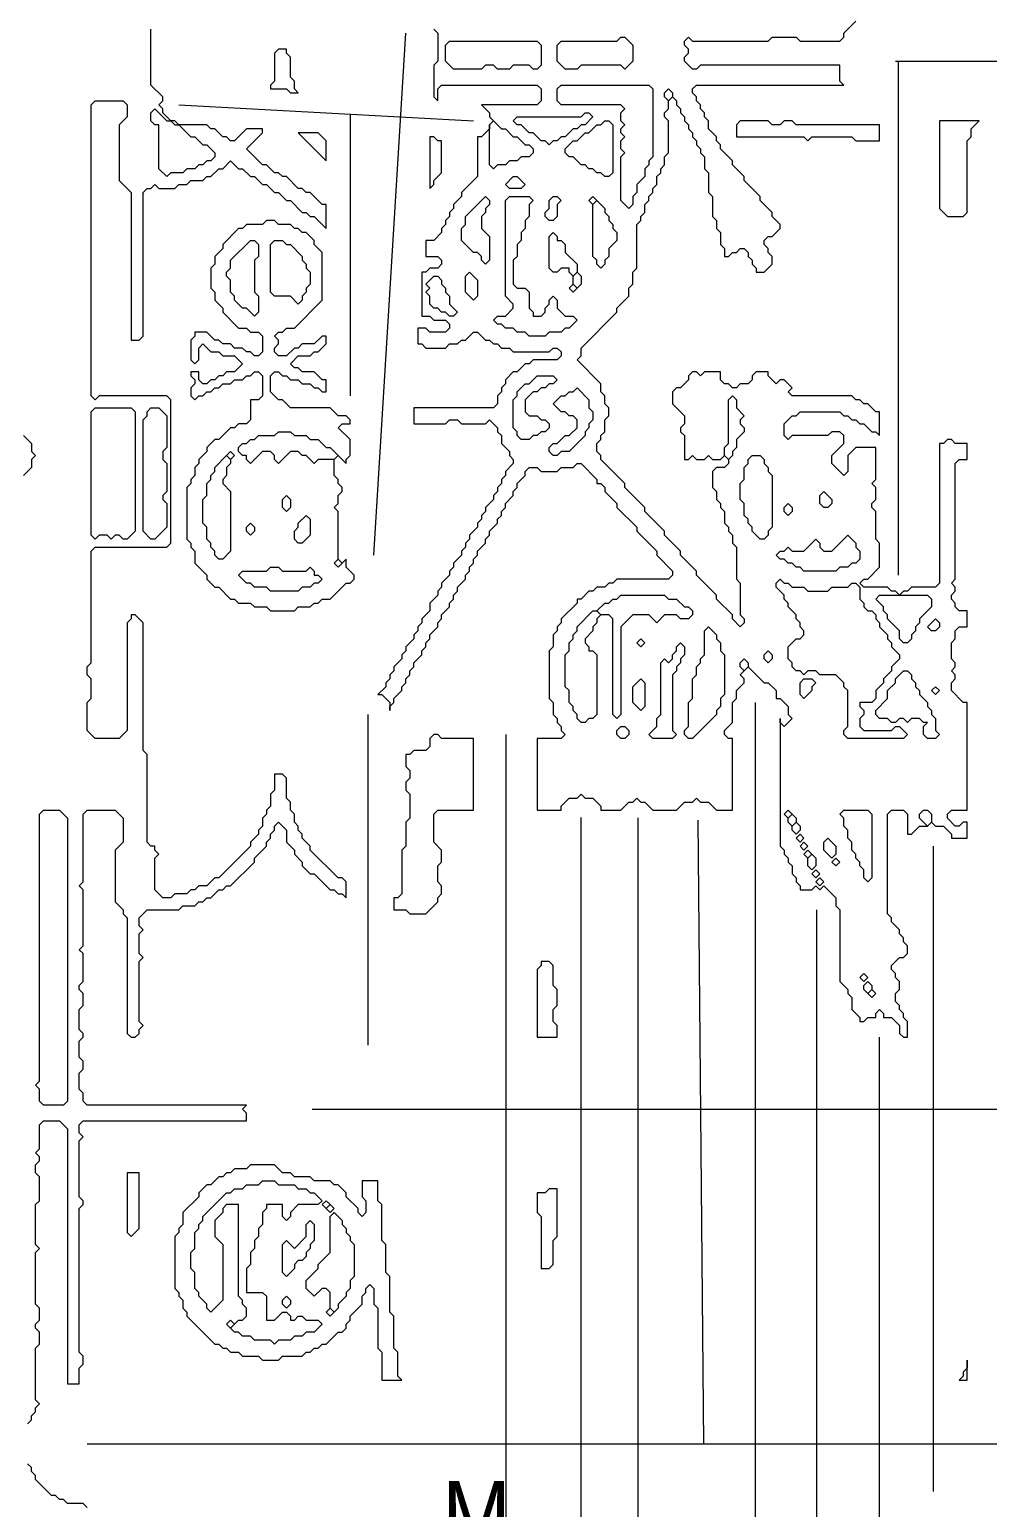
# Model space of a CAD drawing. Header units: millimetres. Extents: x 4 to 412, y 4 to 290.
# Drawn here: x 280.98 to 302.05, y 153.87 to 186.35 of the extents above; entities that cross this region are included whole.
import ezdxf

# ---------------------------------------------------------------- set-up
doc = ezdxf.new("R2010")
doc.units = ezdxf.units.MM
for name, color, linetype, lineweight in [('OCR_TEXT', 6, 'CONTINUOUS', 0), ('TRACE_CURVE', 6, 'CONTINUOUS', 0), ('TRACE_STRAIGHT', 5, 'CONTINUOUS', 0), ('TRACE_TEXT_SYMBOL', 6, 'CONTINUOUS', 0)]:
    doc.layers.add(name, color=color, linetype=linetype, lineweight=lineweight)
doc.styles.add('wqy-unicode', font='wqy-unicode')

msp = doc.modelspace()

# ---------------------------------------------------------------- linework, layer by layer
at = {"layer": 'TRACE_CURVE', "color": 6}
for points in [[(297.227, 181.454), (297.227, 181.542), (297.14, 181.629), (297.14, 181.717), (297.227, 181.804), (297.315, 181.804), (297.49, 181.979), (297.49, 182.067), (297.315, 182.242), (297.315, 182.33), (297.052, 182.592), (297.052, 182.68), (296.702, 183.03), (296.702, 183.118), (296.439, 183.381), (296.439, 183.468), (296.176, 183.731), (296.176, 183.818), (296.089, 183.906), (296.089, 183.994), (295.914, 184.169), (295.914, 184.344), (295.826, 184.432), (295.826, 184.519), (295.738, 184.607), (295.738, 184.694), (295.651, 184.782), (295.651, 184.869), (295.563, 184.957), (295.563, 185.045), (295.651, 185.132), (298.891, 185.132), (298.804, 185.22), (298.804, 185.57), (295.738, 185.57), (295.651, 185.482), (295.563, 185.482), (295.388, 185.658), (295.388, 185.745), (295.476, 185.833), (295.476, 185.92), (295.388, 186.008), (295.388, 186.095), (295.476, 186.183), (295.563, 186.095), (297.227, 186.095), (297.315, 186.183), (297.84, 186.183), (297.928, 186.095), (298.804, 186.095), (298.891, 186.183), (298.891, 186.271), (299.154, 186.533)], [(285.317, 183.994), (285.23, 183.994), (285.054, 184.169), (284.967, 184.169), (284.879, 184.256), (284.266, 184.256), (284.179, 184.344), (284.091, 184.344), (283.916, 184.519), (283.916, 184.607), (283.828, 184.694), (283.916, 184.782), (283.916, 184.869), (283.653, 185.132), (283.653, 186.358)], [(289.871, 186.358), (289.959, 186.271), (289.959, 185.658), (289.871, 185.57), (289.871, 184.869), (289.959, 184.782), (289.959, 185.045), (290.046, 185.132), (292.148, 185.132), (292.236, 185.045), (292.236, 184.782), (292.148, 184.694), (290.922, 184.694)], [(294.337, 181.104), (294.337, 182.067), (294.425, 182.155), (294.425, 182.242), (294.512, 182.33), (294.512, 182.505), (294.6, 182.592), (294.6, 182.68), (294.688, 182.768), (294.688, 182.855), (294.775, 182.943), (294.775, 183.118), (294.863, 183.205), (294.863, 183.293), (294.95, 183.381), (294.95, 183.556), (295.038, 183.643), (295.038, 184.344), (294.95, 184.432), (294.95, 184.519), (295.038, 184.607), (295.038, 184.782), (295.125, 184.869), (295.213, 184.782), (295.213, 184.694), (295.301, 184.607), (295.301, 184.519), (295.388, 184.432), (295.388, 184.344), (295.476, 184.256), (295.476, 184.169), (295.563, 184.081), (295.563, 183.994), (295.651, 183.906), (295.651, 183.818), (295.738, 183.731), (295.738, 183.643), (295.826, 183.556), (295.826, 183.293), (295.914, 183.205), (295.914, 182.768), (296.001, 182.68), (296.001, 182.242), (296.089, 182.155), (296.089, 181.979), (296.176, 181.892), (296.176, 181.629), (296.264, 181.542), (296.264, 181.366), (296.351, 181.366), (296.439, 181.454), (296.527, 181.454), (296.614, 181.542), (296.702, 181.542), (296.789, 181.454), (296.789, 181.366), (296.877, 181.279), (296.877, 181.191), (296.965, 181.104), (296.965, 181.016), (297.14, 181.016), (297.315, 181.191), (297.315, 181.366), (297.227, 181.454)], [(284.004, 178.301), (282.515, 178.301), (282.427, 178.214), (282.34, 178.301), (282.34, 184.694), (282.427, 184.782), (283.04, 184.782), (283.128, 184.694), (283.128, 184.432), (282.953, 184.256), (282.953, 183.03), (283.215, 182.768), (283.215, 179.527), (283.39, 179.527), (283.478, 179.615), (283.478, 182.768), (283.566, 182.855), (283.653, 182.855), (283.741, 182.943), (283.828, 182.855), (284.179, 182.855), (284.266, 182.943), (284.441, 182.943), (284.529, 183.03), (284.792, 183.03), (284.879, 183.118), (284.967, 183.118), (285.142, 183.293), (285.23, 183.293), (285.405, 183.468), (285.58, 183.293), (285.667, 183.293), (285.843, 183.118), (285.93, 183.118), (286.105, 182.943), (286.193, 182.943), (286.368, 182.768), (286.456, 182.768), (286.631, 182.592), (286.718, 182.592), (286.981, 182.33), (287.069, 182.33), (287.156, 182.242), (287.244, 182.242), (287.506, 181.979), (287.506, 182.505), (287.419, 182.505), (287.156, 182.768), (287.069, 182.768), (286.981, 182.855), (286.893, 182.855), (286.631, 183.118), (286.543, 183.118), (286.456, 183.205), (286.368, 183.205), (286.193, 183.381), (286.105, 183.381), (285.755, 183.731), (286.105, 184.081), (286.105, 184.169), (285.755, 184.169), (285.492, 183.906), (285.405, 183.906), (285.317, 183.994)], [(290.922, 184.694), (291.097, 184.519), (291.097, 184.432), (291.185, 184.344), (291.097, 184.256), (291.097, 184.169), (290.922, 183.994), (290.834, 183.994), (290.834, 183.118), (290.484, 182.768), (290.484, 182.68), (290.309, 182.505), (290.309, 182.417), (290.221, 182.33), (290.221, 182.242), (290.134, 182.155), (290.134, 182.067), (290.046, 181.979), (290.046, 181.892), (289.871, 181.717), (289.696, 181.717), (289.696, 181.366), (289.959, 181.366), (290.046, 181.279), (290.046, 181.191), (289.959, 181.104), (289.783, 181.104), (289.696, 181.016), (289.608, 181.016), (289.608, 180.053), (289.783, 180.053), (289.871, 179.965), (290.134, 179.965), (290.221, 179.878), (290.221, 179.79), (290.134, 179.703), (289.783, 179.703), (289.696, 179.79), (289.521, 179.79), (289.521, 179.44), (289.608, 179.44), (289.696, 179.352), (290.134, 179.352), (290.221, 179.44), (290.396, 179.44), (290.484, 179.527), (290.572, 179.527), (290.747, 179.703), (290.834, 179.703), (291.009, 179.527), (291.097, 179.527), (291.185, 179.44), (291.272, 179.44), (291.36, 179.352), (291.535, 179.352), (291.622, 179.265), (292.411, 179.265), (292.498, 179.352), (292.586, 179.352), (292.673, 179.265), (292.673, 179.177), (292.586, 179.089), (292.06, 179.089), (291.973, 179.002)], [(296.001, 176.9), (296.176, 176.9), (296.264, 176.988), (296.351, 176.9), (296.351, 176.813), (296.264, 176.725), (296.089, 176.725), (296.001, 176.637), (296.001, 176.287), (296.089, 176.2), (296.089, 176.024), (296.176, 175.937), (296.176, 175.849), (296.264, 175.762), (296.264, 175.499), (296.351, 175.411), (296.351, 175.324), (296.439, 175.236), (296.439, 175.061), (296.527, 174.973), (296.527, 174.273), (296.614, 174.185), (296.614, 173.485), (296.702, 173.397), (296.702, 173.31), (296.614, 173.222), (296.439, 173.397), (296.439, 173.485), (296.089, 173.835), (296.089, 173.923), (295.651, 174.36), (295.651, 174.448), (295.301, 174.798), (295.301, 174.886), (294.95, 175.236), (294.95, 175.324), (294.512, 175.762), (294.512, 175.849), (294.075, 176.287), (294.075, 176.375), (293.549, 176.9), (293.549, 176.988), (293.462, 177.075), (293.462, 177.25), (293.549, 177.338), (293.549, 177.426), (293.637, 177.513), (293.637, 177.776), (293.724, 177.863), (293.724, 178.039), (293.637, 178.126), (293.637, 178.301), (293.549, 178.389), (293.549, 178.564), (293.024, 179.089), (293.111, 179.177), (293.111, 179.352), (293.899, 180.14), (293.899, 180.228), (294.162, 180.491), (294.162, 180.666), (294.25, 180.753), (294.25, 181.016), (294.337, 181.104)], [(291.973, 179.002), (291.885, 179.002), (291.71, 178.827), (291.622, 178.827), (291.447, 178.652), (291.447, 178.564), (291.36, 178.476), (291.36, 178.389), (291.272, 178.301), (291.272, 178.126), (291.185, 178.039), (289.433, 178.039), (289.433, 177.688), (290.134, 177.688), (290.221, 177.776), (290.396, 177.776), (290.484, 177.688), (291.009, 177.688), (291.097, 177.776), (291.272, 177.601), (291.272, 177.513), (291.36, 177.426), (291.36, 177.25), (291.535, 177.075), (291.535, 176.988), (291.622, 176.9), (291.622, 176.813), (291.447, 176.637), (291.447, 176.55), (291.36, 176.462), (291.36, 176.375), (291.272, 176.287), (291.272, 176.2), (291.185, 176.112), (291.185, 176.024), (291.009, 175.849), (291.009, 175.762), (290.922, 175.674), (290.922, 175.587), (290.834, 175.499), (290.834, 175.411), (290.659, 175.236), (290.659, 175.149), (290.572, 175.061), (290.572, 174.973), (290.484, 174.886), (290.484, 174.798), (290.309, 174.623), (290.309, 174.536), (290.221, 174.448), (290.221, 174.36), (290.046, 174.185), (290.046, 174.098), (289.959, 174.01), (289.959, 173.923), (289.783, 173.747), (289.783, 173.572), (289.608, 173.397), (289.608, 173.31), (289.521, 173.222), (289.521, 173.134), (289.433, 173.047), (289.433, 172.959), (289.258, 172.784)], [(297.665, 177.338), (297.578, 177.426), (297.578, 177.688), (297.753, 177.863), (297.84, 177.863), (297.928, 177.951), (298.804, 177.951), (298.891, 177.863), (298.979, 177.863), (299.066, 177.776), (299.154, 177.776), (299.241, 177.688), (299.329, 177.688), (299.504, 177.513), (299.592, 177.513), (299.679, 177.426), (299.679, 177.951), (299.592, 177.951), (299.417, 178.126), (299.329, 178.126), (299.241, 178.214), (299.154, 178.214), (299.066, 178.301), (297.753, 178.301), (297.665, 178.389), (297.753, 178.476), (297.578, 178.652), (297.49, 178.652), (297.402, 178.564), (297.227, 178.739), (297.227, 178.827), (296.965, 178.827), (296.877, 178.739), (296.877, 178.652), (296.789, 178.564), (296.614, 178.564), (296.527, 178.476), (296.439, 178.476), (296.351, 178.564), (296.264, 178.564), (296.176, 178.652), (296.176, 178.827), (295.826, 178.827), (295.738, 178.739), (295.651, 178.827), (295.563, 178.827), (295.476, 178.739), (295.476, 178.652), (295.301, 178.476), (295.213, 178.476), (295.125, 178.389), (295.125, 178.126), (295.388, 177.863), (295.388, 177.688), (295.301, 177.601), (295.301, 177.513), (295.388, 177.426), (295.388, 176.9), (295.476, 176.9), (295.563, 176.988), (295.651, 176.9), (295.826, 176.9), (295.914, 176.988), (296.001, 176.9)], [(287.156, 168.405), (286.981, 168.581), (286.981, 168.668), (286.893, 168.756), (286.893, 168.843), (286.806, 168.931), (286.806, 169.106), (286.718, 169.194), (286.718, 169.369), (286.631, 169.456), (286.631, 169.894), (286.543, 169.982), (286.368, 169.982), (286.368, 169.631), (286.28, 169.544), (286.28, 169.281), (286.193, 169.194), (286.193, 169.106), (286.105, 169.018), (286.105, 168.843), (286.018, 168.756), (286.018, 168.668), (285.843, 168.493), (285.843, 168.405), (285.142, 167.705), (285.054, 167.705), (284.879, 167.53), (284.704, 167.53), (284.617, 167.442), (284.529, 167.442), (284.441, 167.355), (284.179, 167.355), (284.091, 167.267), (283.916, 167.267), (283.741, 167.442), (283.741, 168.143), (283.828, 168.23), (283.741, 168.318), (283.741, 168.405), (283.653, 168.405), (283.566, 168.493), (283.566, 170.42), (283.478, 170.507), (283.478, 173.31), (283.303, 173.485), (283.215, 173.485), (283.215, 173.397), (283.128, 173.31), (283.128, 170.945), (282.953, 170.77), (282.427, 170.77), (282.252, 170.945), (282.252, 171.558), (282.34, 171.646), (282.34, 172.084), (282.252, 172.171), (282.252, 172.346), (282.34, 172.434), (282.34, 174.886), (282.427, 174.973), (284.004, 174.973), (284.091, 175.061), (284.091, 178.214), (284.004, 178.301)], [(280.851, 177.426), (281.026, 177.25), (281.026, 177.075), (281.114, 176.988), (281.026, 176.9), (281.026, 176.725), (280.851, 176.55)], [(301.343, 172.346), (301.343, 172.434), (301.256, 172.521), (301.256, 172.872), (301.343, 172.959), (301.343, 173.134), (301.431, 173.222), (301.606, 173.222), (301.606, 173.572), (301.431, 173.572), (301.343, 173.66), (301.343, 173.747), (301.256, 173.835), (301.256, 173.923), (301.343, 174.01), (301.343, 174.098), (301.256, 174.185), (301.343, 174.273), (301.343, 176.813), (301.431, 176.9), (301.606, 176.9), (301.606, 177.25), (301.343, 177.25), (301.256, 177.338), (301.168, 177.338), (301.081, 177.25), (300.993, 177.25), (300.993, 174.185), (300.905, 174.098), (300.38, 174.098), (300.292, 174.01), (300.205, 174.01), (300.117, 173.923), (300.03, 174.01), (299.942, 174.01), (299.854, 174.098), (299.329, 174.098), (299.241, 174.185), (299.329, 174.273), (299.417, 174.273), (299.679, 174.536), (299.679, 175.061), (299.592, 175.149), (299.592, 175.762), (299.504, 175.849), (299.504, 175.937), (299.592, 176.024), (299.592, 176.287), (299.504, 176.375), (299.592, 176.462), (299.592, 177.163), (299.154, 177.163), (298.979, 176.988), (298.979, 176.637), (298.891, 176.55), (298.628, 176.813), (298.628, 176.988), (298.891, 177.25), (298.891, 177.426), (298.804, 177.513), (298.628, 177.513), (298.541, 177.426), (297.753, 177.426), (297.665, 177.338)], [(291.885, 176.55), (291.885, 176.637), (291.973, 176.725), (292.148, 176.725), (292.236, 176.637), (292.586, 176.637), (292.673, 176.725), (292.936, 176.725), (293.024, 176.813), (293.111, 176.813), (293.462, 176.462), (293.462, 176.375), (293.549, 176.375), (293.637, 176.287), (293.637, 176.2), (293.899, 175.937), (293.899, 175.849), (294.337, 175.411), (294.337, 175.324), (294.775, 174.886), (294.775, 174.798), (295.125, 174.448), (295.125, 174.36), (295.038, 174.273), (293.899, 174.273), (293.812, 174.185), (293.724, 174.185), (293.637, 174.098), (293.462, 174.098), (293.374, 174.01), (293.286, 174.01), (293.111, 173.835), (293.024, 173.835), (293.024, 173.747), (292.673, 173.397), (292.673, 173.31), (292.586, 173.222), (292.586, 173.134), (292.498, 173.047), (292.498, 172.784), (292.411, 172.697), (292.411, 171.646), (292.498, 171.558), (292.498, 171.295), (292.586, 171.208), (292.586, 171.12), (292.673, 171.033), (292.673, 170.945), (292.761, 170.857), (292.673, 170.77), (292.148, 170.77), (292.148, 169.194), (292.673, 169.194), (292.673, 169.281), (292.849, 169.456), (293.024, 169.456), (293.111, 169.544), (293.199, 169.456), (293.374, 169.456), (293.549, 169.281), (293.549, 169.194), (293.987, 169.194), (294.162, 169.369), (294.25, 169.369)], [(289.258, 172.784), (289.258, 172.697), (289.17, 172.609), (289.17, 172.521), (288.995, 172.346), (288.995, 172.259), (288.908, 172.171), (288.908, 172.084), (288.82, 171.996), (288.82, 171.908), (288.645, 171.733), (288.733, 171.733), (288.908, 171.558), (288.908, 171.383), (288.908, 171.471), (288.995, 171.558), (288.995, 171.646), (289.17, 171.821), (289.17, 171.908), (289.258, 171.996), (289.258, 172.084), (289.346, 172.171), (289.346, 172.259), (289.433, 172.346), (289.433, 172.434), (289.608, 172.609), (289.608, 172.697), (289.696, 172.784), (289.696, 172.872), (289.783, 172.959), (289.783, 173.047), (289.959, 173.222), (289.959, 173.31), (290.046, 173.397), (290.046, 173.485), (290.221, 173.66), (290.221, 173.747), (290.309, 173.835), (290.309, 173.923), (290.396, 174.01), (290.396, 174.098), (290.572, 174.273), (290.572, 174.36), (290.659, 174.448), (290.659, 174.536), (290.747, 174.623), (290.747, 174.711), (290.834, 174.798), (290.834, 174.886), (291.009, 175.061), (291.009, 175.149), (291.097, 175.236), (291.097, 175.324), (291.272, 175.499), (291.272, 175.587), (291.36, 175.674), (291.36, 175.762), (291.447, 175.849), (291.447, 175.937), (291.622, 176.112), (291.622, 176.2), (291.71, 176.287), (291.71, 176.375), (291.885, 176.55)], [(297.402, 174.185), (297.49, 174.273), (297.578, 174.185), (297.665, 174.185), (297.753, 174.098), (298.015, 174.098), (298.103, 174.01), (298.541, 174.01), (298.628, 174.098), (298.979, 174.098), (299.066, 174.185), (299.154, 174.185), (299.241, 174.098), (299.241, 173.835), (299.329, 173.747), (299.329, 173.66), (299.417, 173.572), (299.504, 173.572), (299.592, 173.485), (299.592, 173.397), (299.679, 173.31), (299.679, 173.222), (299.854, 173.047), (299.854, 172.959), (299.942, 172.872), (299.942, 172.784), (300.117, 172.609), (300.117, 172.521), (299.942, 172.346), (299.942, 172.259), (299.767, 172.084), (299.767, 171.996), (299.592, 171.821), (299.592, 171.646), (299.504, 171.558), (299.241, 171.558), (299.241, 171.471), (299.329, 171.383), (299.329, 171.295), (299.241, 171.208), (299.241, 171.033), (299.329, 170.945), (299.942, 170.945), (300.03, 171.033), (300.117, 171.033), (300.292, 170.857), (300.205, 170.77), (298.979, 170.77), (298.891, 170.857), (298.891, 170.945), (298.979, 171.033), (298.979, 171.821), (298.891, 171.908), (298.891, 171.996), (298.716, 172.171), (298.366, 172.171), (298.278, 172.259), (298.103, 172.259), (298.015, 172.171), (297.928, 172.259), (297.84, 172.259), (297.753, 172.346), (297.753, 172.434), (297.665, 172.521)], [(297.665, 172.521), (297.665, 172.784), (297.84, 172.959), (297.928, 172.959), (298.015, 173.047), (298.015, 173.134), (297.928, 173.222), (297.928, 173.31), (297.84, 173.397), (297.84, 173.485), (297.665, 173.66), (297.665, 173.747), (297.578, 173.835), (297.578, 173.923), (297.402, 174.098), (297.402, 174.185)], [(294.25, 169.369), (294.337, 169.456), (294.425, 169.369), (294.512, 169.369), (294.688, 169.194), (295.213, 169.194), (295.388, 169.369), (295.563, 169.369), (295.651, 169.456), (295.738, 169.369), (295.914, 169.369), (296.089, 169.194), (296.439, 169.194), (296.439, 170.77), (296.351, 170.77), (296.264, 170.857), (296.264, 170.945), (296.439, 171.12), (296.439, 171.558), (296.527, 171.646), (296.527, 171.821), (296.702, 171.996), (296.702, 172.084), (296.614, 172.171), (296.789, 172.346), (297.14, 171.996), (297.227, 171.996), (297.402, 171.821), (297.402, 171.646), (297.49, 171.646), (297.665, 171.471), (297.665, 171.295), (297.753, 171.208), (297.578, 171.033), (297.49, 171.12), (297.49, 171.208), (297.49, 168.405), (297.578, 168.318), (297.578, 168.23), (297.665, 168.143), (297.665, 168.055), (297.753, 167.968), (297.753, 167.792), (297.84, 167.705), (297.84, 167.617), (297.928, 167.53), (297.928, 167.442), (298.191, 167.442), (298.278, 167.53), (298.366, 167.442), (298.453, 167.53), (298.716, 167.267), (298.716, 167.092), (298.804, 167.004), (298.804, 165.428), (298.979, 165.253), (298.979, 165.165), (299.066, 165.078), (299.066, 164.815), (299.241, 164.64), (299.241, 164.552), (299.329, 164.552), (299.417, 164.64), (299.592, 164.64)], [(299.592, 164.64), (299.592, 164.727), (299.679, 164.815), (299.767, 164.727), (299.767, 164.64), (299.942, 164.64), (300.117, 164.465), (300.117, 164.289), (300.205, 164.202), (300.292, 164.202), (300.292, 164.552), (300.205, 164.64), (300.205, 164.727), (300.117, 164.815), (300.117, 164.902), (300.03, 164.99), (300.03, 165.165), (300.117, 165.253), (300.117, 165.428), (300.03, 165.515), (300.03, 165.603), (299.942, 165.691), (299.942, 165.778), (300.117, 165.953), (300.205, 165.953), (300.292, 166.041), (300.292, 166.216), (300.205, 166.304), (300.205, 166.391), (300.117, 166.479), (300.117, 166.566), (299.942, 166.742), (299.942, 166.829), (299.854, 166.917), (299.854, 169.106), (299.942, 169.194), (300.205, 169.194), (300.292, 169.106), (300.292, 168.668), (300.38, 168.668), (300.555, 168.843), (300.73, 168.843), (300.818, 168.931), (300.905, 168.843), (301.081, 168.843), (301.256, 168.668), (301.256, 168.581), (301.606, 168.581), (301.606, 168.931), (301.518, 168.931), (301.431, 168.843), (301.343, 168.843), (301.168, 169.018), (301.168, 169.106), (301.256, 169.194), (301.606, 169.194), (301.606, 171.558), (301.518, 171.558), (301.256, 171.821), (301.256, 171.996), (301.343, 172.084), (301.343, 172.171), (301.256, 172.259), (301.343, 172.346)], [(282.164, 167.617), (282.164, 169.106), (282.252, 169.194), (282.865, 169.194), (283.04, 169.018), (283.04, 168.493), (282.865, 168.318), (282.865, 167.179), (283.04, 167.004), (283.04, 166.917), (283.128, 166.829), (283.128, 164.289), (283.215, 164.202), (283.303, 164.202), (283.39, 164.289), (283.39, 164.377), (283.478, 164.465), (283.39, 164.552), (283.39, 165.866), (283.478, 165.953), (283.39, 166.041), (283.39, 166.479), (283.478, 166.566), (283.39, 166.654), (283.39, 166.829), (283.566, 167.004), (284.266, 167.004), (284.354, 167.092), (284.617, 167.092), (284.704, 167.179), (284.792, 167.179), (284.879, 167.267), (284.967, 167.267), (285.142, 167.442), (285.23, 167.442), (285.317, 167.53), (285.405, 167.53), (285.93, 168.055), (285.93, 168.143), (286.193, 168.405), (286.193, 168.493), (286.28, 168.581), (286.28, 168.668), (286.368, 168.756), (286.368, 168.843), (286.456, 168.931), (286.631, 168.756), (286.631, 168.493), (286.806, 168.318), (286.806, 168.23), (286.981, 168.055), (286.981, 167.968), (287.156, 167.792), (287.244, 167.792), (287.594, 167.442), (287.682, 167.442), (287.769, 167.355), (287.857, 167.355), (287.944, 167.267), (287.944, 167.617), (287.857, 167.705), (287.769, 167.705), (287.156, 168.318), (287.156, 168.405)], [(281.114, 157.809), (281.114, 157.896), (281.201, 157.984), (281.201, 158.247), (281.114, 158.334), (281.114, 159.473), (281.201, 159.56), (281.114, 159.648), (281.114, 160.524), (281.201, 160.611), (281.201, 161.137), (281.114, 161.224), (281.114, 161.399), (281.201, 161.487), (281.201, 161.575), (281.114, 161.662), (281.201, 161.75), (281.201, 162.275), (281.289, 162.363), (281.639, 162.363), (281.814, 162.188), (281.814, 156.583), (282.077, 156.583), (282.077, 156.933), (282.164, 157.021), (282.164, 157.196), (282.077, 157.283), (282.077, 160.436), (282.164, 160.524), (282.164, 160.611), (282.077, 160.699), (282.077, 161.925), (282.164, 162.012), (282.077, 162.1), (282.077, 162.275), (282.164, 162.363), (285.755, 162.363), (285.755, 162.538), (285.667, 162.626), (285.755, 162.713), (282.252, 162.713), (282.164, 162.801), (282.164, 162.976), (282.077, 163.063), (282.077, 163.414), (282.164, 163.501), (282.164, 163.676), (282.077, 163.764), (282.077, 164.114), (282.164, 164.202), (282.164, 164.289), (282.077, 164.377), (282.077, 164.815), (282.164, 164.902), (282.164, 165.165), (282.077, 165.253), (282.077, 165.34), (282.164, 165.428), (282.164, 166.041), (282.077, 166.128), (282.164, 166.216), (282.164, 167.442), (282.077, 167.53), (282.164, 167.617)], [(280.938, 155.707), (281.026, 155.795), (281.026, 155.882), (281.114, 155.97), (281.114, 156.057), (281.201, 156.145), (281.114, 156.233), (281.114, 157.371), (281.201, 157.459), (281.201, 157.721), (281.114, 157.809)], [(282.252, 153.868), (282.164, 153.956), (281.814, 153.956), (281.727, 154.043), (281.639, 154.043), (281.551, 154.131), (281.464, 154.131), (281.114, 154.481), (281.114, 154.569), (281.026, 154.656), (281.026, 154.744), (280.938, 154.831)]]:
    msp.add_lwpolyline(points, dxfattribs=at)
for points in [[(293.899, 186.095), (293.987, 186.183), (294.075, 186.183), (294.25, 186.008), (294.25, 185.658), (294.075, 185.482), (293.987, 185.57), (293.111, 185.57), (293.024, 185.482), (292.761, 185.482), (292.586, 185.658), (292.586, 186.008), (292.673, 186.095)], [(290.134, 186.008), (290.221, 186.095), (292.148, 186.095), (292.236, 186.008), (292.236, 185.57), (292.148, 185.482), (292.06, 185.482), (291.973, 185.57), (291.622, 185.57), (291.535, 185.482), (291.272, 185.482), (291.185, 185.57), (291.009, 185.57), (290.922, 185.482), (290.309, 185.482), (290.134, 185.658)], [(292.586, 185.045), (292.673, 185.132), (294.6, 185.132), (294.688, 185.045), (294.688, 183.556), (294.6, 183.468), (294.6, 183.381), (294.512, 183.293), (294.512, 183.118), (294.337, 182.943), (294.337, 182.768), (294.25, 182.68), (294.25, 182.505), (294.162, 182.417), (293.987, 182.592), (293.987, 183.556), (294.075, 183.643), (293.987, 183.731), (293.987, 183.906), (294.075, 183.994), (293.987, 184.081), (293.987, 184.169), (294.075, 184.256), (293.987, 184.344), (293.987, 184.519), (294.075, 184.607), (293.987, 184.694), (292.673, 184.694), (292.586, 184.782)], [(294.95, 184.957), (295.038, 185.045), (295.125, 184.957), (295.125, 184.869), (295.038, 184.782), (294.95, 184.869)], [(283.653, 184.519), (283.741, 184.607), (284.004, 184.344), (284.091, 184.344), (284.179, 184.256), (284.266, 184.256), (284.529, 183.994), (284.617, 183.994), (284.792, 183.818), (284.879, 183.818), (285.054, 183.643), (285.054, 183.556), (284.967, 183.468), (284.879, 183.468), (284.792, 183.381), (284.704, 183.381), (284.617, 183.293), (284.441, 183.293), (284.354, 183.205), (284.091, 183.205), (284.004, 183.118), (283.828, 183.293), (283.828, 184.256), (283.741, 184.256), (283.653, 184.344)], [(293.111, 184.432), (293.199, 184.519), (293.286, 184.519), (293.374, 184.432), (293.199, 184.256), (293.111, 184.256), (293.024, 184.169), (292.936, 184.169), (292.761, 183.994), (292.673, 183.994), (292.586, 183.906), (292.498, 183.906), (292.411, 183.818), (292.323, 183.906), (292.236, 183.906), (292.06, 184.081), (291.973, 184.081), (291.798, 184.256), (291.71, 184.256), (291.622, 184.344), (291.71, 184.432)], [(291.097, 184.256), (291.185, 184.344), (291.36, 184.169), (291.447, 184.169), (291.622, 183.994), (291.71, 183.994), (291.885, 183.818), (291.973, 183.818), (292.06, 183.731), (292.06, 183.643), (291.973, 183.556), (291.798, 183.556), (291.71, 183.468), (291.535, 183.468), (291.447, 183.381), (291.272, 183.381), (291.185, 183.293), (291.097, 183.381)], [(293.549, 184.256), (293.637, 184.344), (293.724, 184.344), (293.812, 184.256), (293.812, 183.205), (293.724, 183.118), (293.637, 183.118), (293.549, 183.205), (293.462, 183.205), (293.374, 183.293), (293.286, 183.293), (293.199, 183.381), (293.111, 183.381), (292.936, 183.556), (292.849, 183.556), (292.761, 183.643), (292.761, 183.731), (292.936, 183.906), (293.024, 183.906), (293.199, 184.081), (293.286, 184.081), (293.462, 184.256)], [(291.622, 183.118), (291.71, 183.118), (291.885, 182.943), (291.798, 182.855), (291.535, 182.855), (291.447, 182.943)], [(291.009, 182.68), (291.097, 182.592), (291.097, 182.505), (291.009, 182.417), (291.009, 182.33), (290.922, 182.242), (290.922, 181.979), (291.097, 181.804), (291.097, 181.279), (291.009, 181.191), (290.922, 181.279), (290.922, 181.366), (290.834, 181.454), (290.747, 181.454), (290.484, 181.717), (290.484, 181.979), (290.572, 182.067), (290.572, 182.242)], [(291.447, 182.592), (291.535, 182.68), (291.973, 182.68), (292.06, 182.592), (291.973, 182.505), (291.973, 182.242), (291.885, 182.155), (291.885, 181.979), (291.798, 181.892), (291.798, 181.717), (291.71, 181.629), (291.71, 181.366), (291.622, 181.279), (291.622, 180.753), (291.71, 180.666), (291.885, 180.666), (291.973, 180.578), (291.973, 180.228), (292.06, 180.14), (292.06, 180.053), (292.236, 180.053), (292.323, 180.14), (292.323, 180.228), (292.411, 180.316), (292.411, 180.403), (292.498, 180.491), (292.586, 180.403), (292.586, 180.228), (292.761, 180.053), (292.936, 180.053), (293.024, 179.965), (292.849, 179.79), (292.761, 179.79), (292.673, 179.703), (292.411, 179.703), (292.323, 179.615), (291.973, 179.615), (291.885, 179.703), (291.71, 179.703), (291.622, 179.79), (291.447, 179.79), (291.36, 179.878), (291.272, 179.878), (291.185, 179.965), (291.272, 180.053), (291.447, 180.053), (291.622, 180.228), (291.622, 180.316), (291.447, 180.491)], [(292.411, 182.592), (292.498, 182.68), (292.586, 182.68), (292.673, 182.592), (292.586, 182.505), (292.586, 182.242), (292.498, 182.155), (292.411, 182.155), (292.323, 182.242), (292.323, 182.33), (292.411, 182.417)], [(293.286, 182.592), (293.374, 182.68), (293.462, 182.592), (293.374, 182.505)], [(293.374, 182.505), (293.462, 182.592), (293.637, 182.417), (293.637, 182.33), (293.724, 182.242), (293.724, 182.155), (293.812, 182.067), (293.812, 181.979), (293.899, 181.892), (293.899, 181.717), (293.724, 181.542), (293.724, 181.366), (293.637, 181.279), (293.637, 181.191), (293.549, 181.104), (293.462, 181.191), (293.462, 181.279), (293.374, 181.366)], [(292.411, 181.804), (292.498, 181.892), (292.586, 181.804), (292.586, 181.717), (292.673, 181.717), (292.761, 181.629), (292.761, 181.454), (293.024, 181.191), (293.024, 181.016), (292.936, 180.929), (292.849, 181.016), (292.849, 181.104), (292.673, 181.104), (292.586, 181.016), (292.498, 181.016), (292.411, 181.104)], [(289.871, 180.929), (289.959, 180.929), (290.046, 180.841), (290.046, 180.753), (290.134, 180.666), (290.134, 180.578), (290.221, 180.491), (290.221, 180.316), (290.396, 180.14), (290.309, 180.053), (290.221, 180.053), (290.134, 180.14), (290.046, 180.14), (289.959, 180.228), (289.871, 180.228), (289.783, 180.316), (289.783, 180.491), (289.696, 180.578), (289.783, 180.666), (289.696, 180.753)], [(290.572, 180.929), (290.659, 181.016), (290.834, 180.841), (290.834, 180.491), (290.747, 180.403), (290.572, 180.578)], [(292.936, 180.929), (293.024, 181.016), (293.111, 180.929), (293.111, 180.753), (293.024, 180.666), (292.936, 180.753)], [(292.849, 180.666), (292.936, 180.753), (293.024, 180.666), (292.936, 180.578)], [(292.148, 178.739), (292.498, 178.739), (292.586, 178.652), (292.498, 178.564), (292.411, 178.564), (292.323, 178.476), (292.236, 178.476), (292.148, 178.389), (292.06, 178.389), (291.885, 178.214), (291.885, 177.951), (291.973, 177.863), (292.148, 177.863), (292.236, 177.776), (292.323, 177.776), (292.411, 177.688), (292.411, 177.601), (292.323, 177.513), (292.236, 177.513), (292.148, 177.426), (292.06, 177.426), (291.973, 177.338), (291.798, 177.338), (291.71, 177.426), (291.71, 177.513), (291.622, 177.601), (291.622, 178.214), (291.71, 178.301), (291.71, 178.389), (291.885, 178.564), (291.973, 178.564)], [(292.936, 178.389), (293.024, 178.476), (293.286, 178.214), (293.286, 178.039), (293.374, 177.951), (293.374, 177.776), (293.286, 177.688), (293.286, 177.601), (293.199, 177.513), (293.199, 177.426), (292.849, 177.075), (292.673, 177.075), (292.586, 176.988), (292.498, 176.988), (292.411, 177.075), (292.411, 177.163), (292.498, 177.25), (292.586, 177.25), (292.761, 177.426), (292.849, 177.426), (293.024, 177.601), (293.024, 177.776), (292.936, 177.863), (292.849, 177.863), (292.761, 177.951), (292.673, 177.951), (292.498, 178.126), (292.673, 178.301), (292.761, 178.301), (292.849, 178.389)], [(282.34, 177.951), (282.427, 178.039), (283.215, 178.039), (283.303, 177.951), (283.303, 175.324), (283.128, 175.149), (283.04, 175.149), (282.953, 175.236), (282.865, 175.236), (282.777, 175.149), (282.69, 175.236), (282.515, 175.236), (282.427, 175.149), (282.34, 175.236)], [(283.566, 177.951), (283.653, 178.039), (283.828, 178.039), (284.004, 177.863), (284.004, 177.163), (283.916, 177.075), (283.916, 176.9), (284.004, 176.813), (284.004, 176.2), (283.916, 176.112), (283.916, 176.024), (284.004, 175.937), (284.004, 175.411), (283.741, 175.149), (283.653, 175.149), (283.478, 175.324), (283.478, 177.776), (283.566, 177.863)], [(296.351, 178.214), (296.439, 178.301), (296.527, 178.214), (296.527, 178.039), (296.702, 177.863), (296.614, 177.776), (296.614, 177.688), (296.702, 177.601), (296.702, 177.513), (296.527, 177.338), (296.527, 177.163), (296.439, 177.075), (296.439, 176.988), (296.351, 176.9), (296.264, 176.988), (296.264, 177.163), (296.351, 177.25)], [(296.789, 176.9), (296.877, 176.988), (297.052, 176.988), (297.14, 176.9), (297.14, 176.813), (297.227, 176.725), (297.227, 176.637), (297.315, 176.55), (297.315, 175.411), (297.227, 175.324), (297.227, 175.236), (297.14, 175.149), (297.052, 175.149), (296.877, 175.324), (296.877, 175.411), (296.789, 175.499), (296.789, 175.587), (296.702, 175.674), (296.702, 175.937), (296.614, 176.024), (296.614, 176.375), (296.702, 176.462), (296.702, 176.725), (296.789, 176.813)], [(298.366, 176.112), (298.453, 176.2), (298.628, 176.024), (298.628, 175.937), (298.541, 175.849), (298.453, 175.849), (298.366, 175.937)], [(297.578, 175.849), (297.665, 175.937), (297.753, 175.849), (297.753, 175.762), (297.665, 175.674), (297.578, 175.762)], [(298.979, 175.236), (299.154, 175.061), (299.154, 174.973), (299.241, 174.886), (299.241, 174.711), (299.154, 174.623), (299.066, 174.623), (298.979, 174.536), (298.804, 174.536), (298.716, 174.448), (298.015, 174.448), (297.928, 174.536), (297.84, 174.536), (297.753, 174.623), (297.665, 174.623), (297.578, 174.711), (297.49, 174.711), (297.402, 174.798), (297.49, 174.886), (297.578, 174.886), (297.665, 174.973), (297.753, 174.886), (298.015, 174.886), (298.278, 175.149), (298.366, 175.061), (298.366, 174.973), (298.453, 174.886), (298.628, 174.886)], [(293.899, 173.835), (293.987, 173.923), (294.95, 173.923), (295.038, 173.835), (295.213, 173.835), (295.388, 173.66), (295.476, 173.66), (295.563, 173.572), (295.563, 173.485), (295.476, 173.397), (295.301, 173.397), (295.213, 173.485), (294.95, 173.485), (294.775, 173.31), (294.6, 173.485), (294.25, 173.485), (293.987, 173.222), (293.987, 171.295), (293.899, 171.208), (293.812, 171.295), (293.812, 173.397), (293.724, 173.485), (293.549, 173.485), (293.462, 173.572), (293.637, 173.747), (293.724, 173.747), (293.812, 173.835)], [(299.592, 173.835), (299.679, 173.923), (300.73, 173.923), (300.818, 173.835), (300.818, 173.66), (300.555, 173.397), (300.555, 173.31), (300.467, 173.222), (300.467, 173.134), (300.38, 173.047), (300.38, 172.959), (300.292, 172.872), (300.205, 172.872), (300.117, 172.959), (300.117, 173.134), (299.854, 173.397), (299.854, 173.485), (299.767, 173.572), (299.767, 173.66)], [(293.374, 173.572), (293.462, 173.572), (293.549, 173.485), (293.462, 173.397), (293.462, 173.31), (293.374, 173.222), (293.374, 173.134), (293.199, 172.959), (293.199, 172.872), (293.286, 172.784), (293.286, 172.697), (293.374, 172.697), (293.462, 172.609), (293.462, 171.295), (293.374, 171.208), (293.286, 171.208), (293.199, 171.12), (293.111, 171.12), (293.024, 171.208), (293.024, 171.295), (292.936, 171.383), (292.936, 171.471), (292.849, 171.558), (292.849, 171.821), (292.761, 171.908), (292.761, 172.609), (292.849, 172.697), (292.849, 172.872), (292.936, 172.959), (292.936, 173.047), (293.024, 173.134), (293.024, 173.222)], [(295.826, 173.134), (295.914, 173.222), (296.089, 173.047), (296.089, 172.959), (296.176, 172.872), (296.176, 172.697), (296.264, 172.609), (296.264, 171.733), (296.176, 171.646), (296.176, 171.471), (296.089, 171.383), (296.089, 171.295), (295.563, 170.77), (295.476, 170.77), (295.388, 170.857), (295.388, 170.945), (295.476, 171.033), (295.476, 171.558), (295.563, 171.646), (295.563, 172.084), (295.651, 172.171), (295.651, 172.346), (295.738, 172.434), (295.738, 172.521), (295.826, 172.609)], [(300.905, 173.397), (300.993, 173.31), (300.993, 173.222), (300.905, 173.134), (300.818, 173.134), (300.73, 173.222)], [(294.337, 172.872), (294.425, 172.959), (294.512, 172.872), (294.425, 172.784)], [(295.213, 172.784), (295.301, 172.872), (295.388, 172.784), (295.388, 172.609), (295.301, 172.521), (295.301, 172.434), (295.213, 172.346), (295.213, 172.259), (295.125, 172.171), (295.125, 170.945), (295.213, 170.857), (295.125, 170.77), (294.688, 170.77), (294.6, 170.857), (294.775, 171.033), (294.775, 171.208), (294.863, 171.295), (294.863, 172.434), (294.95, 172.521), (295.038, 172.434), (295.125, 172.521), (295.125, 172.609), (295.213, 172.697)], [(296.614, 172.434), (296.702, 172.521), (296.789, 172.434), (296.789, 172.346), (296.702, 172.259), (296.614, 172.346)], [(297.14, 172.609), (297.227, 172.697), (297.315, 172.609), (297.315, 172.521), (297.227, 172.434), (297.14, 172.521)], [(300.205, 172.259), (300.292, 172.259), (300.38, 172.171), (300.38, 172.084), (300.467, 171.996), (300.467, 171.908), (300.555, 171.821), (300.555, 171.733), (300.73, 171.558), (300.73, 171.471), (300.818, 171.383), (300.818, 171.295), (300.905, 171.208), (300.905, 170.945), (300.993, 170.857), (300.905, 170.77), (300.73, 170.77), (300.643, 170.857), (300.643, 171.033), (300.73, 171.12), (300.643, 171.12), (300.555, 171.208), (300.38, 171.208), (300.292, 171.12), (300.205, 171.208), (300.117, 171.208), (300.03, 171.12), (299.942, 171.12), (299.854, 171.208), (299.679, 171.208), (299.592, 171.295), (299.592, 171.383), (299.854, 171.646), (299.854, 171.821), (300.03, 171.996), (300.03, 172.084)], [(294.425, 172.084), (294.512, 171.996), (294.512, 171.471), (294.425, 171.383), (294.25, 171.558), (294.25, 171.908)], [(297.928, 171.996), (298.015, 172.084), (298.191, 172.084), (298.278, 171.996), (298.191, 171.908), (298.191, 171.821), (298.015, 171.646), (297.928, 171.733)], [(300.818, 171.821), (300.905, 171.908), (300.993, 171.821), (300.905, 171.733)], [(293.899, 170.945), (293.987, 171.033), (294.075, 171.033), (294.162, 170.945), (294.162, 170.857), (294.075, 170.77), (293.987, 170.77), (293.899, 170.857)], [(281.201, 169.106), (281.289, 169.194), (281.639, 169.194), (281.814, 169.018), (281.814, 162.801), (281.727, 162.713), (281.289, 162.713), (281.201, 162.801), (281.201, 163.063), (281.114, 163.151), (281.201, 163.239)], [(297.578, 169.106), (297.665, 169.194), (297.753, 169.106), (297.665, 169.018)], [(297.665, 169.018), (297.753, 169.106), (297.84, 169.018), (297.84, 168.931), (297.753, 168.843), (297.665, 168.931)], [(297.753, 168.843), (297.84, 168.931), (297.928, 168.843), (297.928, 168.756), (297.84, 168.668), (297.753, 168.756)], [(298.804, 169.106), (298.891, 169.194), (299.417, 169.194), (299.504, 169.106), (299.504, 167.705), (299.417, 167.617), (299.329, 167.705), (299.329, 167.88), (299.241, 167.968), (299.241, 168.055), (299.154, 168.143), (299.154, 168.23), (299.066, 168.318), (299.066, 168.493), (298.979, 168.581), (298.979, 168.756), (298.891, 168.843), (298.891, 169.018)], [(300.555, 169.106), (300.643, 169.194), (300.73, 169.194), (300.818, 169.106), (300.818, 168.931), (300.73, 168.843), (300.555, 169.018)], [(297.84, 168.581), (297.928, 168.668), (298.015, 168.581), (297.928, 168.493)], [(298.453, 168.493), (298.541, 168.581), (298.716, 168.405), (298.716, 168.23), (298.628, 168.143), (298.453, 168.318)], [(297.928, 168.405), (298.015, 168.493), (298.103, 168.405), (298.015, 168.318)], [(298.015, 168.23), (298.103, 168.318), (298.191, 168.23), (298.103, 168.143)], [(298.103, 168.143), (298.191, 168.23), (298.278, 168.143), (298.278, 167.968), (298.191, 167.88), (298.103, 167.968)], [(298.628, 168.055), (298.716, 168.143), (298.804, 168.055), (298.716, 167.968)], [(298.191, 167.792), (298.278, 167.88), (298.366, 167.792), (298.278, 167.705)], [(298.278, 167.617), (298.366, 167.705), (298.453, 167.617), (298.366, 167.53)], [(299.241, 165.515), (299.329, 165.603), (299.417, 165.515), (299.329, 165.428)], [(299.329, 165.34), (299.417, 165.428), (299.504, 165.34), (299.504, 165.253), (299.417, 165.165), (299.329, 165.253)], [(299.417, 165.165), (299.504, 165.253), (299.592, 165.165), (299.504, 165.078)]]:
    msp.add_lwpolyline(points, close=True, dxfattribs=at)
at = {"layer": 'TRACE_STRAIGHT', "color": 5}
for p, q in [((288.557, 174.798), (289.258, 186.271)), ((300.03, 185.658), (323.062, 185.658)), ((300.089, 185.658), (300.089, 174.359)), ((284.266, 184.694), (290.747, 184.344)), ((288.032, 184.491), (288.032, 178.301)), ((296.941, 171.558), (296.941, 149.134)), ((288.426, 171.295), (288.426, 164.027)), ((291.461, 170.857), (291.461, 148.614)), ((293.106, 169.035), (293.106, 152.423)), ((294.364, 169.029), (294.364, 151.985)), ((295.68, 168.971), (295.807, 155.269)), ((300.855, 168.405), (300.855, 154.218)), ((298.292, 167.004), (298.292, 153.518)), ((299.67, 164.202), (299.67, 150.365)), ((287.2, 162.626), (307.167, 162.626)), ((282.252, 155.269), (313.385, 155.269))]:
    msp.add_line(p, q, dxfattribs=at)
at = {"layer": 'TRACE_TEXT_SYMBOL', "color": 6}
for points in [[(286.456, 185.92), (286.368, 185.833), (286.368, 185.22), (286.28, 185.132), (286.28, 185.045), (286.631, 185.045), (286.718, 184.957), (286.893, 184.957), (286.806, 185.045), (286.806, 185.22), (286.718, 185.307), (286.718, 185.745), (286.631, 185.833), (286.631, 185.92)], [(296.614, 184.344), (296.527, 184.256), (296.527, 183.994), (298.015, 183.994), (298.103, 183.906), (298.191, 183.994), (299.066, 183.994), (299.154, 183.906), (299.679, 183.906), (299.679, 184.256), (297.84, 184.256), (297.753, 184.344), (297.578, 184.344), (297.49, 184.256), (297.315, 184.256), (297.227, 184.344)], [(300.993, 184.344), (300.993, 182.417), (301.168, 182.242), (301.518, 182.242), (301.606, 182.33), (301.606, 183.906), (301.694, 183.994), (301.694, 184.169), (301.869, 184.344)], [(286.893, 184.081), (287.506, 183.468), (287.506, 183.906), (287.331, 184.081)], [(289.783, 183.994), (289.783, 182.855), (289.871, 182.943), (289.871, 183.03), (290.046, 183.205), (290.046, 183.906), (289.959, 183.906), (289.871, 183.994)], [(285.843, 181.717), (285.93, 181.717), (286.018, 181.629), (286.018, 181.366), (285.93, 181.279), (285.93, 180.578), (286.018, 180.491), (286.018, 180.14), (285.93, 180.053), (285.755, 180.228), (285.667, 180.228), (285.492, 180.403), (285.492, 180.491), (285.405, 180.578), (285.405, 180.841), (285.317, 180.929), (285.317, 181.016), (285.405, 181.104), (285.405, 181.279)], [(286.28, 181.629), (286.368, 181.717), (286.543, 181.717), (286.631, 181.629), (286.718, 181.629), (286.981, 181.366), (286.981, 181.279), (287.069, 181.191), (287.069, 181.104), (287.156, 181.016), (287.156, 180.753), (287.069, 180.666), (287.069, 180.578), (286.981, 180.491), (286.981, 180.403), (286.893, 180.316), (286.718, 180.491), (286.368, 180.491), (286.28, 180.578)], [(286.368, 177.426), (286.456, 177.513), (286.718, 177.513), (286.806, 177.426), (287.069, 177.426), (287.156, 177.338), (287.331, 177.338), (287.506, 177.163), (287.594, 177.163), (287.769, 176.988), (287.682, 176.9), (287.331, 176.9), (287.244, 176.813), (287.069, 176.988), (286.981, 176.988), (286.893, 177.075), (286.718, 177.075), (286.456, 176.813), (286.368, 176.9), (286.368, 176.988), (286.28, 177.075), (286.105, 177.075), (285.843, 176.813), (285.755, 176.9), (285.755, 176.988), (285.667, 176.988), (285.58, 177.075), (285.58, 177.163), (285.667, 177.25), (285.755, 177.25), (285.843, 177.338), (285.93, 177.338), (286.018, 177.426)], [(285.317, 176.988), (285.405, 177.075), (285.492, 176.988), (285.405, 176.9)], [(285.317, 176.988), (285.405, 176.9), (285.405, 176.813), (285.317, 176.725), (285.317, 176.55), (285.23, 176.462), (285.23, 176.375), (285.405, 176.2), (285.405, 174.886), (285.23, 174.711), (285.142, 174.711), (285.054, 174.798), (285.054, 174.886), (284.967, 174.973), (284.967, 175.061), (284.879, 175.149), (284.879, 175.411), (284.792, 175.499), (284.792, 176.024), (284.879, 176.112), (284.879, 176.375), (284.967, 176.462), (284.967, 176.55), (285.054, 176.637), (285.054, 176.725)], [(286.543, 176.024), (286.631, 176.112), (286.718, 176.024), (286.718, 175.849), (286.631, 175.762), (286.543, 175.849)], [(285.755, 175.411), (285.843, 175.499), (285.93, 175.411), (285.93, 175.324), (285.843, 175.236), (285.755, 175.324)], [(287.069, 175.674), (287.156, 175.587), (287.156, 175.236), (286.981, 175.061), (286.893, 175.061), (286.806, 175.149), (286.806, 175.324), (286.893, 175.411), (286.893, 175.499)], [(286.193, 174.448), (286.28, 174.536), (286.456, 174.536), (286.543, 174.448), (287.069, 174.448), (287.156, 174.536), (287.244, 174.448), (287.244, 174.36), (287.331, 174.36), (287.419, 174.273), (287.331, 174.185), (287.244, 174.185), (287.156, 174.098), (286.981, 174.098), (286.893, 174.01), (286.28, 174.01), (286.193, 174.098), (285.93, 174.098), (285.843, 174.185), (285.755, 174.185), (285.58, 174.36), (285.667, 174.448)], [(287.682, 174.623), (287.769, 174.711), (287.857, 174.623), (287.769, 174.536)], [(289.871, 170.857), (289.783, 170.77), (289.783, 170.595), (289.696, 170.507), (289.433, 170.507), (289.346, 170.42), (289.258, 170.42), (289.258, 170.157), (289.346, 170.069), (289.346, 169.894), (289.258, 169.807), (289.258, 169.631), (289.346, 169.544), (289.346, 169.018), (289.258, 168.931), (289.258, 168.405), (289.17, 168.318), (289.17, 167.355), (289.083, 167.267), (288.995, 167.267), (288.995, 167.004), (289.258, 167.004), (289.346, 166.917), (289.696, 166.917), (289.959, 167.179), (289.959, 167.267), (290.046, 167.355), (290.046, 167.53), (289.959, 167.617), (289.959, 167.968), (290.046, 168.055), (290.046, 168.318), (289.871, 168.493), (289.871, 169.106), (289.959, 169.194), (290.747, 169.194), (290.747, 170.77), (290.046, 170.77), (289.959, 170.857)], [(292.236, 165.866), (292.236, 165.778), (292.148, 165.691), (292.148, 164.202), (292.586, 164.202), (292.586, 164.465), (292.498, 164.552), (292.498, 164.815), (292.586, 164.902), (292.586, 165.253), (292.498, 165.34), (292.498, 165.778), (292.411, 165.866)], [(283.128, 161.224), (283.128, 159.911), (283.215, 159.823), (283.39, 159.998), (283.39, 161.224)], [(292.411, 160.874), (292.323, 160.786), (292.148, 160.786), (292.148, 160.349), (292.236, 160.261), (292.236, 159.123), (292.411, 159.123), (292.498, 159.21), (292.498, 159.736), (292.586, 159.823), (292.586, 160.874)], [(287.419, 160.524), (287.506, 160.611), (287.594, 160.524), (287.506, 160.436)], [(287.506, 160.436), (287.594, 160.524), (287.682, 160.436), (287.594, 160.349)], [(287.069, 160.086), (287.156, 160.173), (287.244, 160.086), (287.244, 159.736), (287.156, 159.648), (287.156, 159.56), (287.069, 159.473), (287.069, 159.385), (286.981, 159.298), (286.893, 159.298), (286.806, 159.21), (286.806, 159.123), (286.631, 158.947), (286.543, 159.035), (286.543, 159.648), (286.631, 159.736), (286.806, 159.56), (287.069, 159.823)], [(287.594, 160.261), (287.682, 160.349), (287.857, 160.173), (287.857, 160.086), (287.944, 159.998), (287.944, 159.911), (288.032, 159.823), (288.032, 159.736), (288.12, 159.648), (288.12, 158.947), (288.032, 158.86), (288.032, 158.685), (287.944, 158.597), (287.944, 158.51), (287.769, 158.334), (287.769, 158.247), (287.682, 158.159), (287.594, 158.247), (287.594, 158.597), (287.506, 158.685), (287.419, 158.685), (287.244, 158.51), (287.069, 158.685), (287.069, 158.86), (287.331, 159.123), (287.331, 159.21), (287.594, 159.473)], [(286.543, 158.422), (286.631, 158.51), (286.718, 158.422), (286.718, 158.334), (286.631, 158.247), (286.543, 158.334)], [(287.506, 158.159), (287.594, 158.247), (287.682, 158.159), (287.594, 158.072)], [(285.317, 157.896), (285.405, 157.984), (285.492, 157.896), (285.405, 157.809)], [(301.606, 157.108), (301.606, 156.933), (301.518, 156.846), (301.518, 156.758), (301.431, 156.67), (301.606, 156.67)]]:
    msp.add_lwpolyline(points, close=True, dxfattribs=at)
for points in [[(286.193, 182.155), (286.105, 182.067), (285.755, 182.067), (285.667, 181.979), (285.58, 181.979), (285.23, 181.629), (285.23, 181.542), (285.054, 181.366), (285.054, 181.191), (284.967, 181.104), (284.967, 180.666), (285.054, 180.578), (285.054, 180.403), (285.23, 180.228), (285.23, 180.14), (285.58, 179.79), (285.755, 179.79), (285.843, 179.703), (286.018, 179.703), (286.105, 179.615), (286.105, 179.265), (286.018, 179.177), (285.93, 179.177), (285.843, 179.265), (285.755, 179.265), (285.667, 179.352), (285.492, 179.352), (285.405, 179.44), (285.23, 179.44), (285.142, 179.527), (285.054, 179.527), (284.879, 179.703), (284.617, 179.703), (284.617, 179.615), (284.529, 179.527), (284.529, 179.089), (284.617, 179.002), (284.704, 179.089), (284.704, 179.352), (284.792, 179.44), (284.967, 179.265), (285.142, 179.265), (285.23, 179.177), (285.492, 179.177), (285.667, 179.002), (285.492, 178.827), (285.317, 178.827), (285.23, 178.739), (285.142, 178.739), (285.054, 178.652), (284.967, 178.652), (284.879, 178.564), (284.792, 178.564), (284.704, 178.652), (284.704, 178.827), (284.529, 178.827), (284.529, 178.739), (284.617, 178.652), (284.617, 178.564), (284.529, 178.476), (284.529, 178.301), (284.617, 178.214), (284.704, 178.301), (284.792, 178.301)], [(286.456, 179.527), (286.368, 179.615), (286.456, 179.703), (286.543, 179.703), (286.631, 179.79), (286.806, 179.79), (287.419, 180.403), (287.419, 181.454), (287.244, 181.629), (287.244, 181.717), (287.069, 181.892), (286.981, 181.892), (286.893, 181.979), (286.806, 181.979), (286.718, 182.067), (286.456, 182.067), (286.368, 182.155), (286.193, 182.155)], [(287.769, 174.711), (287.769, 175.762), (287.682, 175.849), (287.769, 175.937), (287.769, 176.112), (287.857, 176.2), (287.857, 176.287), (287.769, 176.375), (287.769, 176.462), (287.682, 176.55), (287.682, 176.9), (287.769, 176.988), (287.944, 176.813), (287.944, 176.9), (288.032, 176.988), (288.032, 177.338), (287.769, 177.601), (287.857, 177.688), (288.032, 177.688), (288.032, 177.776), (287.944, 177.863), (287.769, 177.863), (287.594, 178.039), (286.718, 178.039), (286.543, 178.214), (286.456, 178.214), (286.28, 178.389), (286.28, 178.739), (286.368, 178.827), (286.456, 178.827), (286.543, 178.739), (286.631, 178.739), (286.718, 178.652), (286.893, 178.652), (286.981, 178.564), (287.156, 178.564), (287.244, 178.476), (287.331, 178.476), (287.419, 178.389), (287.506, 178.389), (287.506, 178.652), (287.419, 178.652), (287.244, 178.827), (286.981, 178.827), (286.893, 178.914), (286.806, 178.914), (286.718, 179.002), (286.893, 179.177), (287.156, 179.177), (287.244, 179.265), (287.331, 179.265), (287.506, 179.44), (287.506, 179.615), (287.419, 179.615), (287.244, 179.44), (286.981, 179.44), (286.893, 179.352), (286.806, 179.352), (286.631, 179.177), (286.456, 179.177), (286.368, 179.265), (286.368, 179.352), (286.456, 179.44), (286.456, 179.527)], [(284.792, 178.301), (284.879, 178.389), (284.967, 178.389), (285.054, 178.476), (285.142, 178.476), (285.23, 178.564), (285.405, 178.564), (285.492, 178.652), (285.667, 178.652), (285.755, 178.739), (285.843, 178.739), (285.93, 178.827), (286.018, 178.827), (286.105, 178.739), (286.105, 178.301), (286.018, 178.214), (285.843, 178.214), (285.843, 177.776), (285.755, 177.688), (285.58, 177.688), (285.492, 177.601), (285.405, 177.601), (285.142, 177.338), (285.054, 177.338), (284.879, 177.163), (284.879, 177.075), (284.704, 176.9), (284.704, 176.813), (284.617, 176.725), (284.617, 176.55), (284.529, 176.462), (284.529, 176.375), (284.441, 176.287), (284.441, 175.149), (284.529, 175.061), (284.529, 174.973), (284.617, 174.886), (284.617, 174.623), (284.879, 174.36), (284.879, 174.273), (285.054, 174.098), (285.142, 174.098), (285.405, 173.835), (285.492, 173.835), (285.58, 173.747), (285.843, 173.747), (285.93, 173.66), (286.193, 173.66), (286.28, 173.572), (286.806, 173.572), (286.893, 173.66), (287.156, 173.66), (287.244, 173.747), (287.331, 173.747), (287.419, 173.835), (287.594, 173.835), (287.944, 174.185), (288.032, 174.185), (288.12, 174.273), (288.12, 174.36), (287.944, 174.536), (287.944, 174.711), (287.857, 174.623), (287.769, 174.711)], [(285.843, 161.399), (285.755, 161.312), (285.492, 161.312), (285.405, 161.224), (285.317, 161.224), (285.23, 161.137), (285.142, 161.137), (284.967, 160.962), (284.879, 160.962), (284.704, 160.786), (284.704, 160.699), (284.354, 160.349), (284.354, 160.086), (284.266, 159.998), (284.266, 159.911), (284.179, 159.823), (284.179, 158.685), (284.266, 158.597), (284.266, 158.51), (284.354, 158.422), (284.354, 158.247), (284.441, 158.159), (284.441, 158.072), (285.054, 157.459), (285.142, 157.459), (285.23, 157.371), (285.317, 157.371), (285.405, 157.283), (285.58, 157.283), (285.667, 157.196), (286.018, 157.196), (286.105, 157.108), (286.456, 157.108), (286.543, 157.196), (286.981, 157.196), (287.069, 157.283), (287.156, 157.283), (287.244, 157.371), (287.331, 157.371), (287.419, 157.459), (287.506, 157.459), (287.769, 157.721), (287.857, 157.721), (287.944, 157.809), (287.944, 157.896), (288.032, 157.984), (288.032, 158.072), (288.295, 158.334), (288.295, 158.51), (288.382, 158.597), (288.382, 158.685), (288.47, 158.772), (288.557, 158.685), (288.557, 158.334), (288.645, 158.247), (288.645, 157.371), (288.733, 157.283), (288.733, 156.67), (289.17, 156.67), (289.083, 156.758), (289.083, 157.283), (288.995, 157.371), (288.995, 158.072), (288.908, 158.159)], [(288.908, 158.159), (288.908, 158.947), (288.82, 159.035), (288.82, 159.648), (288.733, 159.736), (288.733, 160.524), (288.645, 160.611), (288.645, 161.049), (288.295, 161.049), (288.295, 160.699), (288.382, 160.611), (288.382, 160.349), (288.295, 160.261), (288.207, 160.349), (288.207, 160.436), (287.944, 160.699), (287.944, 160.786), (287.769, 160.962), (287.682, 160.962), (287.594, 161.049), (287.244, 161.049), (287.156, 161.137), (286.806, 161.137), (286.718, 161.224), (286.543, 161.224), (286.368, 161.399), (285.843, 161.399)], [(285.58, 158.51), (285.58, 160.524), (285.317, 160.524), (285.23, 160.436), (285.23, 160.349), (285.054, 160.173), (285.054, 159.823), (285.23, 159.648), (285.23, 158.422), (284.967, 158.159), (284.879, 158.247), (284.879, 158.334), (284.704, 158.51), (284.704, 158.597), (284.617, 158.685), (284.617, 159.035), (284.529, 159.123), (284.529, 159.473), (284.617, 159.56), (284.617, 159.911), (284.704, 159.998), (284.704, 160.086), (284.792, 160.173), (284.792, 160.261), (285.317, 160.786), (285.405, 160.786), (285.492, 160.874), (285.667, 160.874), (285.755, 160.962), (286.018, 160.962)], [(286.018, 160.962), (286.105, 161.049), (286.368, 161.049), (286.456, 160.962), (286.806, 160.962), (286.893, 160.874), (287.069, 160.874), (287.156, 160.786), (287.244, 160.786), (287.419, 160.611), (287.331, 160.524), (286.893, 160.524), (286.718, 160.349), (286.718, 160.261), (286.631, 160.173), (286.543, 160.261), (286.543, 160.524), (286.193, 160.524), (286.193, 160.436), (286.105, 160.349), (286.105, 160.086), (286.018, 159.998), (286.018, 159.823), (285.93, 159.736), (285.93, 159.56), (285.843, 159.473), (285.843, 159.21), (285.755, 159.123), (285.755, 158.597), (286.105, 158.597), (286.193, 158.51), (286.193, 157.984), (286.368, 157.984), (286.543, 158.159), (286.631, 158.159), (286.718, 158.072), (286.718, 157.984), (286.806, 157.984), (286.893, 158.072), (286.981, 158.072), (287.069, 157.984), (287.331, 157.984), (287.419, 157.896), (287.244, 157.721), (287.069, 157.721), (286.981, 157.634), (286.806, 157.634), (286.718, 157.546), (286.456, 157.546), (286.368, 157.459), (286.28, 157.546), (285.93, 157.546), (285.843, 157.634), (285.667, 157.634), (285.58, 157.721), (285.492, 157.721), (285.405, 157.809), (285.58, 157.984), (285.667, 157.984), (285.755, 158.072), (285.755, 158.247), (285.667, 158.334), (285.667, 158.422), (285.58, 158.51)]]:
    msp.add_lwpolyline(points, dxfattribs=at)

# ---------------------------------------------------------------- texts
at = {"layer": 'OCR_TEXT', "color": 6, "style": 'wqy-unicode', "width": 0.898773}
msp.add_text('M', height=1.503, dxfattribs=at).set_placement((290.06, 152.944))

doc.saveas('drawing.dxf')
